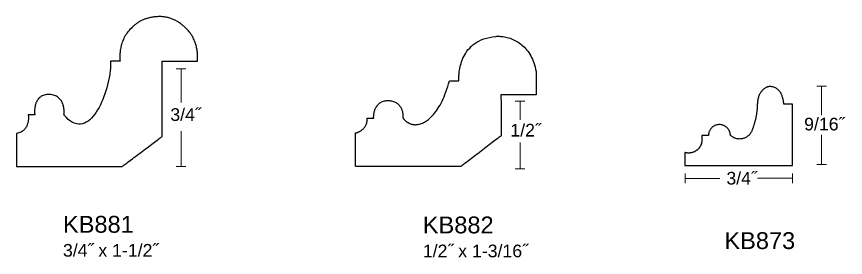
# Model space of a CAD drawing. Extents: x -7.6 to 46.7, y -17.5 to 21.1.
# Drawn here: x 7.22 to 13.11, y -2.03 to -0.31 of the extents above; entities that cross this region are included whole.
import ezdxf

# ---------------------------------------------------------------- set-up
doc = ezdxf.new("R2010")
doc.units = 0
doc.header["$MEASUREMENT"] = 0

# ---------------------------------------------------------------- blocks, each defined once
blk = doc.blocks.new('KB881')
at = {"flags": 128}
blk.add_lwpolyline([(0.2506, 0.5358), (0.2507, 0.536), (0.2508, 0.5369), (0.2509, 0.5382), (0.2511, 0.5401), (0.2514, 0.5424), (0.2516, 0.5453), (0.2518, 0.5485), (0.252, 0.5522), (0.2522, 0.5564), (0.2523, 0.5609), (0.2523, 0.5657), (0.2523, 0.571), (0.2521, 0.5766), (0.2519, 0.5824), (0.2515, 0.5886), (0.251, 0.5951), (0.2503, 0.6018), (0.2495, 0.6088), (0.2484, 0.6159), (0.2472, 0.6233), (0.2457, 0.6309), (0.244, 0.6386), (0.2421, 0.6464), (0.2398, 0.6544), (0.2374, 0.6625), (0.2346, 0.6707), (0.2315, 0.6789), (0.2281, 0.6872), (0.2243, 0.6955), (0.2202, 0.7038), (0.2157, 0.7121), (0.2109, 0.7203), (0.2056, 0.7285), (0.1999, 0.7367), (0.1938, 0.7447), (0.1873, 0.7527), (0.1829, 0.7574), (0.1785, 0.762), (0.1741, 0.7666), (0.1695, 0.7711), (0.1649, 0.7755), (0.1602, 0.7798), (0.1554, 0.7841), (0.1506, 0.7883), (0.1456, 0.7923), (0.1406, 0.7963), (0.1355, 0.8002), (0.1303, 0.804), (0.1251, 0.8076), (0.1197, 0.8112), (0.1143, 0.8146), (0.1088, 0.8179), (0.1032, 0.8211), (0.0975, 0.8242), (0.0917, 0.8271), (0.0858, 0.8299), (0.0799, 0.8326), (0.0739, 0.8351), (0.0677, 0.8375), (0.0615, 0.8397), (0.0552, 0.8418), (0.0488, 0.8437), (0.0424, 0.8454), (0.0358, 0.847), (0.0291, 0.8484), (0.0223, 0.8496), (0.0155, 0.8507), (0.0085, 0.8516), (0.0015, 0.8522), (-0.0056, 0.8527), (-0.0129, 0.853), (-0.0202, 0.8531), (-0.0278, 0.8528), (-0.0353, 0.8523), (-0.0426, 0.8518), (-0.0498, 0.8511), (-0.0568, 0.8502), (-0.0636, 0.8493), (-0.0704, 0.8483), (-0.0769, 0.8471), (-0.0834, 0.8458), (-0.0897, 0.8444), (-0.0958, 0.8429), (-0.1019, 0.8413), (-0.1078, 0.8396), (-0.1135, 0.8378), (-0.1192, 0.8359), (-0.1247, 0.8339), (-0.1301, 0.8318), (-0.1353, 0.8296), (-0.1405, 0.8274), (-0.1455, 0.825), (-0.1504, 0.8225), (-0.1553, 0.82), (-0.16, 0.8174), (-0.1646, 0.8147), (-0.169, 0.8119), (-0.1734, 0.8091), (-0.1777, 0.8062), (-0.1819, 0.8032), (-0.186, 0.8001), (-0.19, 0.797), (-0.1939, 0.7938), (-0.1977, 0.7906), (-0.2015, 0.7873), (-0.2051, 0.7839), (-0.2087, 0.7805), (-0.2122, 0.777), (-0.2208, 0.7691), (-0.2289, 0.7609), (-0.2364, 0.7526), (-0.2434, 0.7441), (-0.2498, 0.7354), (-0.2558, 0.7266), (-0.2613, 0.7177), (-0.2663, 0.7088), (-0.2709, 0.6998), (-0.275, 0.6908), (-0.2788, 0.6818), (-0.2822, 0.6728), (-0.2852, 0.6639), (-0.2879, 0.6551), (-0.2902, 0.6464), (-0.2923, 0.6379), (-0.294, 0.6295), (-0.2955, 0.6213), (-0.2967, 0.6133), (-0.2978, 0.6055), (-0.2986, 0.598), (-0.2992, 0.5909), (-0.2996, 0.584), (-0.2999, 0.5775), (-0.3, 0.5713), (-0.3001, 0.5656), (-0.3, 0.5603), (-0.2999, 0.5554), (-0.2997, 0.551), (-0.2995, 0.5471), (-0.2992, 0.5438), (-0.299, 0.5409), (-0.2988, 0.5387), (-0.2986, 0.5371), (-0.2985, 0.5361), (-0.2984, 0.5358), (-0.2986, 0.5358), (-0.299, 0.5358), (-0.2998, 0.5358), (-0.3007, 0.5358), (-0.302, 0.5358), (-0.3034, 0.5358), (-0.3051, 0.5358), (-0.3069, 0.5358), (-0.309, 0.5358), (-0.3111, 0.5358), (-0.3134, 0.5358), (-0.3159, 0.5358), (-0.3184, 0.5358), (-0.321, 0.5358), (-0.3237, 0.5358), (-0.3265, 0.5358), (-0.3293, 0.5358), (-0.3321, 0.5358), (-0.3349, 0.5358), (-0.3377, 0.5358), (-0.3404, 0.5358), (-0.3431, 0.5358), (-0.3457, 0.5358), (-0.3483, 0.5358), (-0.3507, 0.5358), (-0.353, 0.5358), (-0.3552, 0.5358), (-0.3572, 0.5358), (-0.3591, 0.5358), (-0.3607, 0.5358), (-0.3622, 0.5358), (-0.3634, 0.5358), (-0.3644, 0.5358), (-0.3651, 0.5358), (-0.3656, 0.5358), (-0.3657, 0.5358), (-0.3654, 0.5201), (-0.3658, 0.5033), (-0.3669, 0.4856), (-0.3687, 0.4672), (-0.3712, 0.448), (-0.3744, 0.4282), (-0.3782, 0.4081), (-0.3826, 0.3875), (-0.3876, 0.3668), (-0.3933, 0.3459), (-0.3995, 0.3251), (-0.4063, 0.3044), (-0.4136, 0.284), (-0.4215, 0.2639), (-0.4298, 0.2443), (-0.4387, 0.2253), (-0.4481, 0.2071), (-0.4579, 0.1896), (-0.4682, 0.1732), (-0.479, 0.1578), (-0.4901, 0.1436), (-0.5017, 0.1308), (-0.5136, 0.1193), (-0.526, 0.1094), (-0.5387, 0.1012), (-0.5517, 0.0948), (-0.5651, 0.0902), (-0.5787, 0.0877), (-0.5927, 0.0873), (-0.6069, 0.0892), (-0.6215, 0.0934), (-0.6362, 0.1002), (-0.6512, 0.1095), (-0.6664, 0.1216), (-0.6818, 0.1365), (-0.6974, 0.1544), (-0.6974, 0.1547), (-0.6973, 0.1556), (-0.6971, 0.1571), (-0.6969, 0.1591), (-0.6967, 0.1616), (-0.6966, 0.1646), (-0.6964, 0.1681), (-0.6963, 0.1719), (-0.6963, 0.1761), (-0.6964, 0.1806), (-0.6966, 0.1854), (-0.6969, 0.1904), (-0.6974, 0.1957), (-0.6981, 0.2012), (-0.699, 0.2068), (-0.7001, 0.2125), (-0.7015, 0.2184), (-0.7031, 0.2242), (-0.705, 0.2301), (-0.7072, 0.236), (-0.7097, 0.2418), (-0.7126, 0.2475), (-0.7159, 0.2531), (-0.7195, 0.2586), (-0.7235, 0.2638), (-0.728, 0.2688), (-0.7329, 0.2736), (-0.7383, 0.278), (-0.7442, 0.2821), (-0.7506, 0.2859), (-0.7576, 0.2892), (-0.7651, 0.2922), (-0.7731, 0.2946), (-0.7818, 0.2965), (-0.7911, 0.2979), (-0.801, 0.2987), (-0.8112, 0.2984), (-0.8207, 0.2975), (-0.8295, 0.2959), (-0.8378, 0.2938), (-0.8454, 0.2911), (-0.8524, 0.288), (-0.8589, 0.2844), (-0.8649, 0.2804), (-0.8704, 0.2761), (-0.8753, 0.2714), (-0.8798, 0.2664), (-0.8839, 0.2611), (-0.8875, 0.2557), (-0.8907, 0.25), (-0.8936, 0.2442), (-0.8961, 0.2382), (-0.8982, 0.2322), (-0.9001, 0.2262), (-0.9016, 0.2202), (-0.9029, 0.2142), (-0.9039, 0.2082), (-0.9048, 0.2024), (-0.9054, 0.1968), (-0.9058, 0.1913), (-0.906, 0.186), (-0.9062, 0.181), (-0.9062, 0.1763), (-0.9061, 0.172), (-0.9059, 0.168), (-0.9057, 0.1644), (-0.9055, 0.1613), (-0.9052, 0.1586), (-0.905, 0.1565), (-0.9048, 0.155), (-0.9047, 0.154), (-0.9047, 0.1537), (-0.9048, 0.1537), (-0.9051, 0.1537), (-0.9056, 0.1537), (-0.9062, 0.1537), (-0.9071, 0.1537), (-0.9081, 0.1537), (-0.9092, 0.1537), (-0.9105, 0.1537), (-0.9119, 0.1537), (-0.9134, 0.1537), (-0.915, 0.1537), (-0.9167, 0.1537), (-0.9185, 0.1537), (-0.9203, 0.1537), (-0.9222, 0.1537), (-0.9241, 0.1537), (-0.926, 0.1537), (-0.9279, 0.1537), (-0.9299, 0.1537), (-0.9318, 0.1537), (-0.9337, 0.1537), (-0.9356, 0.1537), (-0.9374, 0.1537), (-0.9391, 0.1537), (-0.9408, 0.1537), (-0.9424, 0.1537), (-0.9439, 0.1537), (-0.9453, 0.1537), (-0.9466, 0.1537), (-0.9478, 0.1537), (-0.9488, 0.1537), (-0.9496, 0.1537), (-0.9503, 0.1537), (-0.9508, 0.1537), (-0.9511, 0.1537), (-0.9512, 0.1537), (-0.9512, 0.1534), (-0.9511, 0.1527), (-0.9509, 0.1515), (-0.9507, 0.1498), (-0.9505, 0.1477), (-0.9503, 0.1453), (-0.9501, 0.1425), (-0.95, 0.1393), (-0.9499, 0.1359), (-0.9499, 0.1322), (-0.95, 0.1282), (-0.9502, 0.1239), (-0.9505, 0.1195), (-0.951, 0.1149), (-0.9516, 0.1101), (-0.9524, 0.1052), (-0.9534, 0.1002), (-0.9547, 0.0951), (-0.9561, 0.09), (-0.9578, 0.0849), (-0.9598, 0.0797), (-0.9621, 0.0746), (-0.9647, 0.0695), (-0.9676, 0.0645), (-0.9708, 0.0596), (-0.9744, 0.0549), (-0.9784, 0.0503), (-0.9828, 0.0459), (-0.9876, 0.0416), (-0.9928, 0.0377), (-0.9984, 0.034), (-1.0046, 0.0305), (-1.0112, 0.0274), (-1.0183, 0.0246), (-1.0259, 0.0222), (-1.0341, 0.0202), (-1.0341, 0.0196), (-1.0341, 0.0181), (-1.0341, 0.0156), (-1.0341, 0.0121), (-1.0341, 0.0079), (-1.0341, 0.0028), (-1.0341, -0.003), (-1.0341, -0.0094), (-1.0341, -0.0165), (-1.0341, -0.024), (-1.0341, -0.0321), (-1.0341, -0.0406), (-1.0341, -0.0494), (-1.0341, -0.0586), (-1.0341, -0.068), (-1.0341, -0.0776), (-1.0341, -0.0873), (-1.0341, -0.097), (-1.0341, -0.1068), (-1.0341, -0.1165), (-1.0341, -0.126), (-1.0341, -0.1354), (-1.0341, -0.1446), (-1.0341, -0.1534), (-1.0341, -0.1619), (-1.0341, -0.17), (-1.0341, -0.1776), (-1.0341, -0.1846), (-1.0341, -0.1911), (-1.0341, -0.1968), (-1.0341, -0.2019), (-1.0341, -0.2062), (-1.0341, -0.2096), (-1.0341, -0.2121), (-1.0341, -0.2137), (-1.0341, -0.2142), (-1.0324, -0.2142), (-1.0274, -0.2142), (-1.0194, -0.2142), (-1.0084, -0.2142), (-0.9947, -0.2142), (-0.9786, -0.2142), (-0.9601, -0.2142), (-0.9395, -0.2142), (-0.917, -0.2142), (-0.8927, -0.2142), (-0.8669, -0.2142), (-0.8397, -0.2142), (-0.8114, -0.2142), (-0.7821, -0.2142), (-0.7521, -0.2142), (-0.7215, -0.2142), (-0.6904, -0.2142), (-0.6592, -0.2142), (-0.628, -0.2142), (-0.597, -0.2142), (-0.5664, -0.2142), (-0.5363, -0.2142), (-0.5071, -0.2142), (-0.4787, -0.2142), (-0.4516, -0.2142), (-0.4258, -0.2142), (-0.4015, -0.2142), (-0.379, -0.2142), (-0.3584, -0.2142), (-0.3399, -0.2142), (-0.3237, -0.2142), (-0.3101, -0.2142), (-0.2991, -0.2142), (-0.291, -0.2142), (-0.2861, -0.2142), (-0.2844, -0.2142), (-0.2837, -0.2137), (-0.2818, -0.2123), (-0.2788, -0.21), (-0.2746, -0.2068), (-0.2694, -0.2029), (-0.2632, -0.1983), (-0.2562, -0.193), (-0.2484, -0.1871), (-0.2398, -0.1806), (-0.2306, -0.1737), (-0.2208, -0.1663), (-0.2105, -0.1585), (-0.1997, -0.1504), (-0.1886, -0.142), (-0.1772, -0.1334), (-0.1655, -0.1247), (-0.1537, -0.1158), (-0.1419, -0.1069), (-0.13, -0.0979), (-0.1182, -0.089), (-0.1066, -0.0803), (-0.0951, -0.0717), (-0.084, -0.0633), (-0.0732, -0.0552), (-0.0629, -0.0474), (-0.0531, -0.04), (-0.0439, -0.0331), (-0.0353, -0.0266), (-0.0275, -0.0207), (-0.0205, -0.0154), (-0.0143, -0.0108), (-0.0091, -0.0069), (-0.005, -0.0037), (-0.0019, -0.0014), (0, 0), (0.0006, 0.0005), (0.0006, 0.0017), (0.0006, 0.0053), (0.0006, 0.011), (0.0006, 0.0188), (0.0006, 0.0286), (0.0006, 0.0401), (0.0006, 0.0533), (0.0006, 0.068), (0.0006, 0.0841), (0.0006, 0.1014), (0.0006, 0.1199), (0.0006, 0.1393), (0.0006, 0.1595), (0.0006, 0.1804), (0.0006, 0.2018), (0.0006, 0.2237), (0.0006, 0.2458), (0.0006, 0.2681), (0.0006, 0.2904), (0.0006, 0.3125), (0.0006, 0.3344), (0.0006, 0.3559), (0.0006, 0.3768), (0.0006, 0.397), (0.0006, 0.4164), (0.0006, 0.4348), (0.0006, 0.4521), (0.0006, 0.4682), (0.0006, 0.4829), (0.0006, 0.4961), (0.0006, 0.5077), (0.0006, 0.5174), (0.0006, 0.5252), (0.0006, 0.531), (0.0006, 0.5345), (0.0006, 0.5358), (0.0012, 0.5358), (0.0029, 0.5358), (0.0056, 0.5358), (0.0092, 0.5358), (0.0138, 0.5358), (0.0192, 0.5358), (0.0253, 0.5358), (0.0322, 0.5358), (0.0397, 0.5358), (0.0478, 0.5358), (0.0564, 0.5358), (0.0655, 0.5358), (0.0749, 0.5358), (0.0847, 0.5358), (0.0947, 0.5358), (0.1049, 0.5358), (0.1152, 0.5358), (0.1256, 0.5358), (0.136, 0.5358), (0.1464, 0.5358), (0.1566, 0.5358), (0.1666, 0.5358), (0.1764, 0.5358), (0.1858, 0.5358), (0.1949, 0.5358), (0.2035, 0.5358), (0.2116, 0.5358), (0.2191, 0.5358), (0.226, 0.5358), (0.2321, 0.5358), (0.2375, 0.5358), (0.2421, 0.5358), (0.2457, 0.5358), (0.2484, 0.5358), (0.2501, 0.5358)], dxfattribs=at)
blk = doc.blocks.new('KB882')
at = {"flags": 128}
blk.add_lwpolyline([(-1.0343, -0.5088), (-1.0343, -0.5083), (-1.0343, -0.5067), (-1.0343, -0.5041), (-1.0343, -0.5006), (-1.0343, -0.4963), (-1.0343, -0.4911), (-1.0343, -0.4852), (-1.0343, -0.4786), (-1.0343, -0.4715), (-1.0343, -0.4637), (-1.0343, -0.4555), (-1.0343, -0.4469), (-1.0343, -0.4378), (-1.0343, -0.4285), (-1.0343, -0.4189), (-1.0343, -0.4092), (-1.0343, -0.3993), (-1.0343, -0.3894), (-1.0343, -0.3794), (-1.0343, -0.3695), (-1.0343, -0.3598), (-1.0343, -0.3502), (-1.0343, -0.3409), (-1.0343, -0.3319), (-1.0343, -0.3232), (-1.0343, -0.315), (-1.0343, -0.3073), (-1.0343, -0.3001), (-1.0343, -0.2935), (-1.0343, -0.2876), (-1.0343, -0.2825), (-1.0343, -0.2781), (-1.0343, -0.2746), (-1.0343, -0.2721), (-1.0343, -0.2705), (-1.0343, -0.2699), (-1.0341, -0.2699), (-1.0336, -0.2698), (-1.0326, -0.2696), (-1.0314, -0.2693), (-1.0298, -0.2689), (-1.0279, -0.2684), (-1.0258, -0.2678), (-1.0235, -0.267), (-1.0209, -0.2662), (-1.0181, -0.2652), (-1.0152, -0.264), (-1.0121, -0.2627), (-1.0088, -0.2613), (-1.0055, -0.2596), (-1.0021, -0.2578), (-0.9986, -0.2558), (-0.9951, -0.2536), (-0.9916, -0.2513), (-0.9881, -0.2487), (-0.9846, -0.2459), (-0.9811, -0.2428), (-0.9778, -0.2396), (-0.9745, -0.2361), (-0.9714, -0.2324), (-0.9684, -0.2284), (-0.9656, -0.2241), (-0.9629, -0.2196), (-0.9605, -0.2148), (-0.9583, -0.2097), (-0.9564, -0.2044), (-0.9547, -0.1987), (-0.9534, -0.1928), (-0.9523, -0.1865), (-0.9517, -0.1799), (-0.9513, -0.173), (-0.9514, -0.1657), (-0.9513, -0.1657), (-0.951, -0.1657), (-0.9505, -0.1657), (-0.9498, -0.1657), (-0.949, -0.1657), (-0.948, -0.1657), (-0.9468, -0.1657), (-0.9456, -0.1657), (-0.9442, -0.1657), (-0.9427, -0.1657), (-0.941, -0.1657), (-0.9394, -0.1657), (-0.9376, -0.1657), (-0.9358, -0.1657), (-0.9339, -0.1657), (-0.932, -0.1657), (-0.9301, -0.1657), (-0.9282, -0.1657), (-0.9262, -0.1657), (-0.9243, -0.1657), (-0.9224, -0.1657), (-0.9205, -0.1657), (-0.9187, -0.1657), (-0.917, -0.1657), (-0.9153, -0.1657), (-0.9137, -0.1657), (-0.9122, -0.1657), (-0.9108, -0.1657), (-0.9095, -0.1657), (-0.9083, -0.1657), (-0.9073, -0.1657), (-0.9065, -0.1657), (-0.9058, -0.1657), (-0.9053, -0.1657), (-0.905, -0.1657), (-0.9049, -0.1657), (-0.9049, -0.1654), (-0.905, -0.1646), (-0.905, -0.1633), (-0.9051, -0.1615), (-0.9051, -0.1592), (-0.9051, -0.1565), (-0.9051, -0.1535), (-0.905, -0.1501), (-0.9047, -0.1464), (-0.9044, -0.1423), (-0.904, -0.1381), (-0.9034, -0.1336), (-0.9026, -0.1289), (-0.9017, -0.124), (-0.9006, -0.119), (-0.8993, -0.1139), (-0.8977, -0.1087), (-0.8959, -0.1035), (-0.8938, -0.0983), (-0.8915, -0.0931), (-0.8888, -0.088), (-0.8858, -0.083), (-0.8825, -0.078), (-0.8789, -0.0733), (-0.8748, -0.0687), (-0.8704, -0.0643), (-0.8656, -0.0601), (-0.8604, -0.0562), (-0.8547, -0.0527), (-0.8486, -0.0495), (-0.842, -0.0466), (-0.8349, -0.0441), (-0.8273, -0.0421), (-0.8192, -0.0406), (-0.8105, -0.0395), (-0.8013, -0.0389), (-0.7929, -0.0395), (-0.7849, -0.0404), (-0.7774, -0.0418), (-0.7703, -0.0435), (-0.7637, -0.0456), (-0.7574, -0.048), (-0.7516, -0.0507), (-0.7461, -0.0537), (-0.741, -0.0569), (-0.7362, -0.0604), (-0.7318, -0.0641), (-0.7277, -0.068), (-0.724, -0.0721), (-0.7205, -0.0763), (-0.7174, -0.0807), (-0.7145, -0.0851), (-0.7119, -0.0897), (-0.7095, -0.0943), (-0.7074, -0.0989), (-0.7056, -0.1036), (-0.7039, -0.1082), (-0.7025, -0.1128), (-0.7012, -0.1174), (-0.7002, -0.1219), (-0.6993, -0.1263), (-0.6986, -0.1307), (-0.698, -0.1348), (-0.6976, -0.1388), (-0.6973, -0.1426), (-0.6971, -0.1463), (-0.697, -0.1497), (-0.697, -0.1528), (-0.6971, -0.1557), (-0.6972, -0.1583), (-0.6974, -0.1605), (-0.6976, -0.1625), (-0.6971, -0.1634), (-0.6964, -0.1644), (-0.6956, -0.1655), (-0.6947, -0.1668), (-0.6937, -0.1681), (-0.6926, -0.1695), (-0.6913, -0.1709), (-0.69, -0.1724), (-0.6885, -0.174), (-0.687, -0.1757), (-0.6853, -0.1773), (-0.6835, -0.1791), (-0.6817, -0.1808), (-0.6797, -0.1826), (-0.6776, -0.1843), (-0.6755, -0.1861), (-0.6732, -0.1879), (-0.6709, -0.1896), (-0.6684, -0.1914), (-0.6659, -0.1931), (-0.6633, -0.1948), (-0.6605, -0.1964), (-0.6577, -0.198), (-0.6548, -0.1996), (-0.6518, -0.2011), (-0.6488, -0.2025), (-0.6456, -0.2038), (-0.6424, -0.205), (-0.6391, -0.2062), (-0.6357, -0.2072), (-0.6322, -0.2082), (-0.6287, -0.209), (-0.625, -0.2097), (-0.6214, -0.2102), (-0.6176, -0.2107), (-0.6137, -0.2109), (-0.6084, -0.211), (-0.6029, -0.2108), (-0.5971, -0.2102), (-0.5911, -0.2094), (-0.585, -0.2082), (-0.5787, -0.2067), (-0.5722, -0.2047), (-0.5655, -0.2024), (-0.5587, -0.1997), (-0.5518, -0.1965), (-0.5448, -0.1929), (-0.5376, -0.1888), (-0.5304, -0.1842), (-0.5231, -0.1791), (-0.5157, -0.1735), (-0.5083, -0.1673), (-0.5008, -0.1606), (-0.4933, -0.1532), (-0.4857, -0.1453), (-0.4782, -0.1367), (-0.4706, -0.1275), (-0.4631, -0.1176), (-0.4556, -0.107), (-0.4481, -0.0957), (-0.4407, -0.0837), (-0.4334, -0.071), (-0.4261, -0.0575), (-0.4189, -0.0432), (-0.4118, -0.0281), (-0.4048, -0.0122), (-0.398, 0.0046), (-0.3912, 0.0222), (-0.3847, 0.0406), (-0.3782, 0.06), (-0.372, 0.0803), (-0.3659, 0.1016), (-0.3658, 0.1016), (-0.3653, 0.1016), (-0.3646, 0.1016), (-0.3636, 0.1016), (-0.3624, 0.1016), (-0.361, 0.1016), (-0.3593, 0.1016), (-0.3574, 0.1016), (-0.3554, 0.1016), (-0.3532, 0.1016), (-0.3509, 0.1016), (-0.3485, 0.1016), (-0.346, 0.1016), (-0.3433, 0.1016), (-0.3406, 0.1016), (-0.3379, 0.1016), (-0.3351, 0.1016), (-0.3323, 0.1016), (-0.3295, 0.1016), (-0.3267, 0.1016), (-0.324, 0.1016), (-0.3213, 0.1016), (-0.3186, 0.1016), (-0.3161, 0.1016), (-0.3137, 0.1016), (-0.3113, 0.1016), (-0.3092, 0.1016), (-0.3071, 0.1016), (-0.3053, 0.1016), (-0.3036, 0.1016), (-0.3022, 0.1016), (-0.301, 0.1016), (-0.3, 0.1016), (-0.2993, 0.1016), (-0.2988, 0.1016), (-0.2987, 0.1016), (-0.2987, 0.1022), (-0.2988, 0.1041), (-0.299, 0.1072), (-0.2991, 0.1115), (-0.2992, 0.1167), (-0.2992, 0.123), (-0.2991, 0.1302), (-0.2987, 0.1382), (-0.2982, 0.147), (-0.2973, 0.1564), (-0.2962, 0.1665), (-0.2947, 0.1772), (-0.2928, 0.1883), (-0.2904, 0.1999), (-0.2876, 0.2118), (-0.2842, 0.224), (-0.2802, 0.2364), (-0.2756, 0.249), (-0.2704, 0.2616), (-0.2644, 0.2741), (-0.2577, 0.2867), (-0.2502, 0.299), (-0.2419, 0.3112), (-0.2327, 0.3231), (-0.2226, 0.3346), (-0.2115, 0.3457), (-0.1993, 0.3563), (-0.1862, 0.3663), (-0.1719, 0.3757), (-0.1565, 0.3844), (-0.1399, 0.3923), (-0.1221, 0.3993), (-0.103, 0.4055), (-0.0826, 0.4106), (-0.0608, 0.4147), (-0.0376, 0.4177), (-0.0291, 0.4182), (-0.0204, 0.4183), (-0.0115, 0.4182), (-0.0024, 0.4176), (0.0068, 0.4168), (0.0162, 0.4155), (0.0257, 0.4139), (0.0352, 0.4119), (0.0449, 0.4096), (0.0545, 0.4068), (0.0642, 0.4036), (0.0739, 0.4), (0.0836, 0.396), (0.0932, 0.3916), (0.1028, 0.3867), (0.1123, 0.3814), (0.1216, 0.3756), (0.1309, 0.3694), (0.1399, 0.3627), (0.1488, 0.3555), (0.1575, 0.3478), (0.166, 0.3396), (0.1743, 0.3309), (0.1822, 0.3217), (0.1899, 0.3119), (0.1973, 0.3017), (0.2044, 0.2909), (0.2111, 0.2795), (0.2174, 0.2676), (0.2233, 0.2551), (0.2289, 0.2421), (0.2339, 0.2284), (0.2386, 0.2142), (0.2427, 0.1994), (0.2463, 0.1839), (0.2494, 0.1679), (0.2494, 0.1675), (0.2494, 0.1664), (0.2494, 0.1646), (0.2495, 0.1622), (0.2495, 0.1591), (0.2495, 0.1555), (0.2495, 0.1514), (0.2496, 0.1468), (0.2496, 0.1418), (0.2496, 0.1364), (0.2496, 0.1306), (0.2497, 0.1246), (0.2497, 0.1183), (0.2498, 0.1117), (0.2498, 0.105), (0.2498, 0.0982), (0.2499, 0.0913), (0.2499, 0.0843), (0.25, 0.0774), (0.25, 0.0705), (0.25, 0.0637), (0.2501, 0.057), (0.2501, 0.0504), (0.2502, 0.0441), (0.2502, 0.0381), (0.2502, 0.0323), (0.2503, 0.0269), (0.2503, 0.0219), (0.2503, 0.0173), (0.2503, 0.0132), (0.2504, 0.0096), (0.2504, 0.0065), (0.2504, 0.0041), (0.2504, 0.0023), (0.2504, 0.0012), (0.2504, 0.0008), (0.2498, 0.0008), (0.2482, 0.0008), (0.2455, 0.0008), (0.2418, 0.0008), (0.2373, 0.0008), (0.2319, 0.0008), (0.2257, 0.0008), (0.2188, 0.0008), (0.2113, 0.0008), (0.2032, 0.0008), (0.1946, 0.0008), (0.1855, 0.0008), (0.176, 0.0008), (0.1663, 0.0008), (0.1562, 0.0008), (0.146, 0.0007), (0.1356, 0.0007), (0.1252, 0.0007), (0.1148, 0.0007), (0.1044, 0.0007), (0.0942, 0.0007), (0.0842, 0.0007), (0.0744, 0.0007), (0.0649, 0.0007), (0.0558, 0.0007), (0.0472, 0.0007), (0.0391, 0.0007), (0.0316, 0.0007), (0.0247, 0.0007), (0.0185, 0.0007), (0.0131, 0.0007), (0.0086, 0.0007), (0.0049, 0.0007), (0.0022, 0.0007), (0.0006, 0.0007), (0, 0.0007), (0, 0), (0, -0.0019), (0, -0.0051), (0, -0.0093), (0, -0.0146), (0, -0.0209), (0, -0.028), (0.0001, -0.036), (0.0001, -0.0448), (0.0001, -0.0542), (0.0001, -0.0642), (0.0001, -0.0747), (0.0001, -0.0857), (0.0001, -0.097), (0.0002, -0.1087), (0.0002, -0.1205), (0.0002, -0.1326), (0.0002, -0.1447), (0.0002, -0.1568), (0.0002, -0.1688), (0.0003, -0.1807), (0.0003, -0.1923), (0.0003, -0.2036), (0.0003, -0.2146), (0.0003, -0.2252), (0.0003, -0.2352), (0.0004, -0.2446), (0.0004, -0.2533), (0.0004, -0.2613), (0.0004, -0.2684), (0.0004, -0.2747), (0.0004, -0.28), (0.0004, -0.2843), (0.0004, -0.2874), (0.0004, -0.2893), (0.0004, -0.29), (-0.0002, -0.2905), (-0.0021, -0.2919), (-0.0052, -0.2943), (-0.0094, -0.2975), (-0.0145, -0.3015), (-0.0207, -0.3062), (-0.0277, -0.3116), (-0.0355, -0.3176), (-0.0441, -0.3242), (-0.0533, -0.3312), (-0.0631, -0.3388), (-0.0735, -0.3467), (-0.0842, -0.355), (-0.0954, -0.3635), (-0.1068, -0.3723), (-0.1184, -0.3812), (-0.1302, -0.3903), (-0.1421, -0.3994), (-0.1539, -0.4085), (-0.1657, -0.4175), (-0.1774, -0.4265), (-0.1888, -0.4353), (-0.1999, -0.4438), (-0.2107, -0.4521), (-0.221, -0.46), (-0.2308, -0.4675), (-0.2401, -0.4746), (-0.2486, -0.4812), (-0.2565, -0.4872), (-0.2635, -0.4926), (-0.2696, -0.4973), (-0.2748, -0.5013), (-0.279, -0.5045), (-0.282, -0.5068), (-0.2839, -0.5083), (-0.2846, -0.5088), (-0.2863, -0.5088), (-0.2913, -0.5088), (-0.2993, -0.5088), (-0.3103, -0.5088), (-0.324, -0.5088), (-0.3401, -0.5088), (-0.3586, -0.5088), (-0.3792, -0.5088), (-0.4017, -0.5088), (-0.426, -0.5088), (-0.4518, -0.5088), (-0.479, -0.5088), (-0.5073, -0.5088), (-0.5366, -0.5088), (-0.5666, -0.5088), (-0.5972, -0.5088), (-0.6283, -0.5088), (-0.6595, -0.5088), (-0.6907, -0.5088), (-0.7217, -0.5088), (-0.7523, -0.5088), (-0.7824, -0.5088), (-0.8116, -0.5088), (-0.84, -0.5088), (-0.8671, -0.5088), (-0.8929, -0.5088), (-0.9172, -0.5088), (-0.9397, -0.5088), (-0.9603, -0.5088), (-0.9788, -0.5088), (-0.995, -0.5088), (-1.0086, -0.5088), (-1.0196, -0.5088), (-1.0276, -0.5088), (-1.0326, -0.5088)], dxfattribs=at)
blk = doc.blocks.new('KB873')
at = {"flags": 128}
blk.add_lwpolyline([(0, 0.4375), (0.0001, 0.4375), (0.0006, 0.4375), (0.0012, 0.4375), (0.0021, 0.4375), (0.0033, 0.4375), (0.0046, 0.4375), (0.0062, 0.4375), (0.0079, 0.4375), (0.0098, 0.4375), (0.0118, 0.4375), (0.0139, 0.4375), (0.0162, 0.4375), (0.0186, 0.4375), (0.021, 0.4375), (0.0235, 0.4375), (0.0261, 0.4375), (0.0286, 0.4375), (0.0313, 0.4375), (0.0339, 0.4375), (0.0364, 0.4375), (0.039, 0.4375), (0.0415, 0.4375), (0.0439, 0.4375), (0.0463, 0.4375), (0.0486, 0.4375), (0.0507, 0.4375), (0.0527, 0.4375), (0.0546, 0.4375), (0.0563, 0.4375), (0.0579, 0.4375), (0.0592, 0.4375), (0.0604, 0.4375), (0.0613, 0.4375), (0.0619, 0.4375), (0.0624, 0.4375), (0.0625, 0.4375), (0.0625, 0.4377), (0.0625, 0.4384), (0.0626, 0.4396), (0.0627, 0.4413), (0.0629, 0.4434), (0.0631, 0.4459), (0.0634, 0.4488), (0.0638, 0.452), (0.0642, 0.4555), (0.0648, 0.4594), (0.0656, 0.4634), (0.0664, 0.4677), (0.0674, 0.4722), (0.0685, 0.4769), (0.0698, 0.4817), (0.0713, 0.4866), (0.073, 0.4916), (0.0749, 0.4966), (0.0769, 0.5017), (0.0792, 0.5068), (0.0818, 0.5118), (0.0845, 0.5167), (0.0876, 0.5216), (0.0909, 0.5263), (0.0944, 0.5309), (0.0983, 0.5353), (0.1024, 0.5394), (0.1069, 0.5433), (0.1116, 0.547), (0.1167, 0.5503), (0.1222, 0.5534), (0.128, 0.556), (0.1342, 0.5583), (0.1407, 0.5601), (0.1476, 0.5615), (0.1549, 0.5624), (0.1578, 0.5626), (0.1608, 0.5627), (0.1639, 0.5625), (0.1671, 0.5621), (0.1704, 0.5616), (0.1738, 0.5608), (0.1773, 0.5598), (0.1808, 0.5586), (0.1843, 0.5573), (0.1879, 0.5557), (0.1915, 0.5538), (0.1951, 0.5518), (0.1986, 0.5495), (0.2022, 0.547), (0.2057, 0.5442), (0.2092, 0.5413), (0.2126, 0.538), (0.216, 0.5346), (0.2193, 0.5308), (0.2225, 0.5268), (0.2255, 0.5226), (0.2285, 0.5181), (0.2313, 0.5133), (0.234, 0.5083), (0.2366, 0.5029), (0.2389, 0.4973), (0.2411, 0.4915), (0.2431, 0.4853), (0.2449, 0.4788), (0.2465, 0.4721), (0.2479, 0.465), (0.249, 0.4576), (0.2498, 0.45), (0.2504, 0.442), (0.2508, 0.4337), (0.2508, 0.4251), (0.2509, 0.4217), (0.251, 0.4182), (0.2512, 0.4145), (0.2515, 0.4107), (0.2518, 0.4068), (0.2521, 0.4027), (0.2525, 0.3986), (0.253, 0.3943), (0.2535, 0.39), (0.254, 0.3855), (0.2546, 0.381), (0.2553, 0.3764), (0.256, 0.3717), (0.2567, 0.3669), (0.2575, 0.3621), (0.2584, 0.3572), (0.2593, 0.3522), (0.2602, 0.3472), (0.2612, 0.3422), (0.2623, 0.3371), (0.2634, 0.332), (0.2646, 0.3269), (0.2658, 0.3217), (0.2671, 0.3165), (0.2684, 0.3114), (0.2698, 0.3062), (0.2712, 0.301), (0.2727, 0.2959), (0.2743, 0.2907), (0.2759, 0.2856), (0.2775, 0.2805), (0.2792, 0.2754), (0.281, 0.2703), (0.2828, 0.2653), (0.2847, 0.2604), (0.2867, 0.2555), (0.2885, 0.2503), (0.2907, 0.2452), (0.293, 0.2404), (0.2957, 0.2357), (0.2985, 0.2312), (0.3016, 0.2269), (0.3049, 0.2228), (0.3083, 0.219), (0.312, 0.2153), (0.3158, 0.2118), (0.3198, 0.2086), (0.324, 0.2056), (0.3283, 0.2029), (0.3327, 0.2003), (0.3372, 0.198), (0.3419, 0.196), (0.3466, 0.1942), (0.3515, 0.1927), (0.3564, 0.1914), (0.3614, 0.1904), (0.3665, 0.1897), (0.3716, 0.1893), (0.3767, 0.1891), (0.3818, 0.1893), (0.387, 0.1897), (0.3922, 0.1904), (0.3974, 0.1914), (0.4025, 0.1928), (0.4077, 0.1944), (0.4127, 0.1964), (0.4178, 0.1987), (0.4228, 0.2013), (0.4277, 0.2043), (0.4325, 0.2076), (0.4372, 0.2113), (0.4419, 0.2153), (0.4419, 0.2162), (0.4419, 0.2173), (0.442, 0.2187), (0.4422, 0.2202), (0.4423, 0.222), (0.4426, 0.2239), (0.4429, 0.2259), (0.4434, 0.2281), (0.4439, 0.2305), (0.4445, 0.2329), (0.4452, 0.2355), (0.446, 0.2382), (0.4469, 0.2409), (0.448, 0.2437), (0.4492, 0.2465), (0.4506, 0.2494), (0.4521, 0.2522), (0.4537, 0.2551), (0.4556, 0.258), (0.4576, 0.2608), (0.4598, 0.2637), (0.4621, 0.2664), (0.4647, 0.2691), (0.4675, 0.2717), (0.4705, 0.2743), (0.4737, 0.2767), (0.4772, 0.279), (0.4809, 0.2812), (0.4848, 0.2832), (0.489, 0.285), (0.4935, 0.2867), (0.4982, 0.2882), (0.5032, 0.2895), (0.5085, 0.2906), (0.5141, 0.2914), (0.52, 0.292), (0.5262, 0.2916), (0.5321, 0.2908), (0.5376, 0.2898), (0.5428, 0.2885), (0.5478, 0.2869), (0.5524, 0.2851), (0.5567, 0.2831), (0.5607, 0.2808), (0.5645, 0.2784), (0.568, 0.2759), (0.5713, 0.2732), (0.5743, 0.2703), (0.5771, 0.2674), (0.5796, 0.2644), (0.582, 0.2613), (0.5841, 0.2581), (0.586, 0.2549), (0.5878, 0.2517), (0.5893, 0.2486), (0.5908, 0.2454), (0.592, 0.2423), (0.5931, 0.2392), (0.5941, 0.2363), (0.5949, 0.2334), (0.5956, 0.2307), (0.5962, 0.2281), (0.5967, 0.2256), (0.5971, 0.2234), (0.5974, 0.2213), (0.5976, 0.2194), (0.5978, 0.2178), (0.598, 0.2164), (0.598, 0.2153), (0.5981, 0.2145), (0.5981, 0.214), (0.5981, 0.2139), (0.5982, 0.2139), (0.5985, 0.2139), (0.599, 0.2139), (0.5997, 0.2139), (0.6006, 0.2139), (0.6016, 0.2139), (0.6027, 0.2139), (0.604, 0.2139), (0.6054, 0.2139), (0.607, 0.2139), (0.6086, 0.2139), (0.6103, 0.2139), (0.612, 0.2139), (0.6139, 0.2139), (0.6157, 0.2139), (0.6177, 0.2139), (0.6196, 0.2139), (0.6215, 0.2139), (0.6235, 0.2139), (0.6254, 0.2139), (0.6273, 0.2139), (0.6292, 0.2139), (0.6311, 0.2139), (0.6328, 0.2139), (0.6345, 0.2139), (0.6361, 0.2139), (0.6376, 0.2139), (0.6391, 0.2139), (0.6403, 0.2139), (0.6415, 0.2139), (0.6425, 0.2139), (0.6434, 0.2139), (0.644, 0.2139), (0.6445, 0.2139), (0.6449, 0.2139), (0.645, 0.2139), (0.645, 0.2138), (0.645, 0.2135), (0.645, 0.2131), (0.645, 0.2125), (0.645, 0.2118), (0.645, 0.2109), (0.645, 0.21), (0.645, 0.2089), (0.645, 0.2077), (0.645, 0.2064), (0.645, 0.2051), (0.645, 0.2036), (0.645, 0.2022), (0.6451, 0.2006), (0.6451, 0.199), (0.6451, 0.1974), (0.6451, 0.1958), (0.6451, 0.1942), (0.6451, 0.1925), (0.6451, 0.1909), (0.6451, 0.1893), (0.6451, 0.1877), (0.6451, 0.1862), (0.6452, 0.1847), (0.6452, 0.1832), (0.6452, 0.1819), (0.6452, 0.1806), (0.6452, 0.1794), (0.6452, 0.1783), (0.6452, 0.1774), (0.6452, 0.1765), (0.6452, 0.1758), (0.6452, 0.1752), (0.6452, 0.1748), (0.6452, 0.1745), (0.6452, 0.1745), (0.6454, 0.1728), (0.6456, 0.1711), (0.6459, 0.1694), (0.6461, 0.1678), (0.6464, 0.1661), (0.6467, 0.1645), (0.647, 0.1629), (0.6474, 0.1613), (0.6478, 0.1597), (0.6482, 0.158), (0.6486, 0.1565), (0.6491, 0.1549), (0.6496, 0.1533), (0.6501, 0.1517), (0.6506, 0.1502), (0.6512, 0.1486), (0.6518, 0.1471), (0.6525, 0.1456), (0.6531, 0.144), (0.6538, 0.1425), (0.6545, 0.141), (0.6553, 0.1395), (0.6561, 0.1381), (0.6569, 0.1366), (0.6578, 0.1351), (0.6587, 0.1337), (0.6596, 0.1322), (0.6606, 0.1308), (0.6616, 0.1294), (0.6626, 0.128), (0.6637, 0.1266), (0.6648, 0.1252), (0.6659, 0.1238), (0.6671, 0.1225), (0.6683, 0.1211), (0.6696, 0.1198), (0.672, 0.1174), (0.6744, 0.1151), (0.6769, 0.1129), (0.6793, 0.1108), (0.6818, 0.1088), (0.6843, 0.1069), (0.6868, 0.1052), (0.6893, 0.1035), (0.6919, 0.1019), (0.6945, 0.1004), (0.697, 0.0991), (0.6996, 0.0978), (0.7023, 0.0966), (0.7049, 0.0955), (0.7075, 0.0945), (0.7102, 0.0936), (0.7129, 0.0928), (0.7155, 0.0921), (0.7182, 0.0914), (0.7209, 0.0909), (0.7237, 0.0904), (0.7264, 0.09), (0.7291, 0.0897), (0.7319, 0.0895), (0.7347, 0.0894), (0.7374, 0.0893), (0.7402, 0.0893), (0.743, 0.0894), (0.7458, 0.0896), (0.7486, 0.0898), (0.7514, 0.0902), (0.7543, 0.0905), (0.7571, 0.091), (0.7599, 0.0915), (0.7628, 0.0921), (0.7657, 0.0928), (0.7657, 0.0926), (0.7657, 0.092), (0.7657, 0.091), (0.7657, 0.0896), (0.7657, 0.0879), (0.7657, 0.0859), (0.7657, 0.0837), (0.7657, 0.0811), (0.7657, 0.0783), (0.7657, 0.0753), (0.7657, 0.0721), (0.7657, 0.0688), (0.7657, 0.0652), (0.7657, 0.0616), (0.7657, 0.0579), (0.7657, 0.0541), (0.7657, 0.0503), (0.7657, 0.0464), (0.7657, 0.0425), (0.7657, 0.0387), (0.7657, 0.0349), (0.7657, 0.0312), (0.7657, 0.0276), (0.7657, 0.0241), (0.7657, 0.0207), (0.7657, 0.0175), (0.7657, 0.0145), (0.7657, 0.0117), (0.7657, 0.0092), (0.7657, 0.0069), (0.7657, 0.0049), (0.7657, 0.0032), (0.7657, 0.0018), (0.7657, 0.0008), (0.7657, 0.0002), (0.7657, 0), (0.7639, 0), (0.7588, 0), (0.7506, 0), (0.7394, 0), (0.7254, 0), (0.7089, 0), (0.6901, 0), (0.669, 0), (0.646, 0), (0.6212, 0), (0.5949, 0), (0.5672, 0), (0.5382, 0), (0.5083, 0), (0.4776, 0), (0.4464, 0), (0.4147, 0), (0.3828, 0), (0.351, 0), (0.3193, 0), (0.288, 0), (0.2573, 0), (0.2274, 0), (0.1985, 0), (0.1708, 0), (0.1444, 0), (0.1196, 0), (0.0966, 0), (0.0756, 0), (0.0567, 0), (0.0402, 0), (0.0263, 0), (0.0151, 0), (0.0068, 0), (0.0017, 0), (0, 0), (0, 0.001), (0, 0.0039), (0, 0.0086), (0, 0.015), (0, 0.023), (0, 0.0324), (0, 0.0432), (0, 0.0552), (0, 0.0684), (0, 0.0825), (0, 0.0976), (0, 0.1134), (0, 0.1299), (0, 0.147), (0, 0.1646), (0, 0.1824), (0, 0.2005), (0, 0.2187), (0, 0.237), (0, 0.2551), (0, 0.2729), (0, 0.2905), (0, 0.3075), (0, 0.3241), (0, 0.3399), (0, 0.355), (0, 0.3691), (0, 0.3823), (0, 0.3943), (0, 0.4051), (0, 0.4145), (0, 0.4225), (0, 0.4289), (0, 0.4336), (0, 0.4365)], dxfattribs=at)

msp = doc.modelspace()

# ---------------------------------------------------------------- linework, layer by layer
at = {"linetype": 'Continuous', "lineweight": 0}
for p, q in [((8.3546, -0.6865), (8.4238, -0.6865)), ((8.3892, -0.6865), (8.3892, -0.9256)), ((12.9074, -0.8094), (12.9765, -0.8094)), ((12.942, -0.8094), (12.942, -1.0161)), ((10.7638, -0.9156), (10.833, -0.9156)), ((10.7984, -0.9156), (10.7984, -1.0489)), ((8.3892, -1.129), (8.3892, -1.3821)), ((12.942, -1.1567), (12.942, -1.3666)), ((10.7984, -1.2114), (10.7984, -1.3979)), ((8.3546, -1.3821), (8.4238, -1.3821)), ((10.7638, -1.3979), (10.833, -1.3979)), ((12.9074, -1.3666), (12.9765, -1.3666)), ((11.971, -1.4317), (11.9711, -1.5009)), ((12.2179, -1.4662), (11.971, -1.4663)), ((12.7346, -1.4651), (12.4869, -1.465)), ((12.7346, -1.4305), (12.7347, -1.4996))]:
    msp.add_line(p, q, dxfattribs=at)

# ---------------------------------------------------------------- block references
at = {"linetype": 'Continuous'}
for name, p in [('KB881', (8.2538, -1.1677)), ('KB882', (10.6628, -0.873))]:
    msp.add_blockref(name, p, dxfattribs=at)
at = {"linetype": 'Continuous', "xscale": -1}
msp.add_blockref('KB873', (12.7353, -1.3751), dxfattribs=at)

# ---------------------------------------------------------------- texts
at = {"linetype": 'Continuous', "lineweight": 0, "attachment_point": 1}
for s, insert, char_height, width in [('{\\fArial|b0|i0|c0|p34;3/4˝}', (8.3124, -0.967), 0.09, 0.484745), ('{\\fArial|b0|i0|c0|p34;9/16˝}', (12.8175, -1.0346), 0.09, 0.480021), ('{\\fArial|b0|i0|c0|p34;1/2˝}', (10.7294, -1.0783), 0.09, 0.484745), ('{\\fArial|b0|i0|c0|p34;\\W4.3869; \\W1;3/4˝}', (12.1116, -1.4198), 0.09, 0.52283), ('{\\fArial|b0|i0|c0|p34;\\W5.57;  \\W1;KB881\\P\\H0.75x;\\W7.4266;  \\W1;3/4˝ x 1-1/2˝\\H1.3333x;\\P\\W8.0405;  }', (7.0307, -1.733), 0.12, 1.497975), ('{\\fArial|b0|i0|c0|p34;\\W9.4678; \\W1;KB882\\P\\H0.75x;\\W6.3119;  \\W1;1/2˝ x 1-3/16˝\\H1.3333x;\\P\\W7.3222;  }', (9.6663, -1.7374), 0.12, 1.364151), ('{\\fArial|b0|i0|c0|p34;\\W3.7009; \\W1;KB873}', (12.0783, -1.8489), 0.12, 0.835792)]:
    msp.add_mtext(s, dxfattribs=dict(at, insert=insert, char_height=char_height, width=width))

doc.saveas('drawing.dxf')
